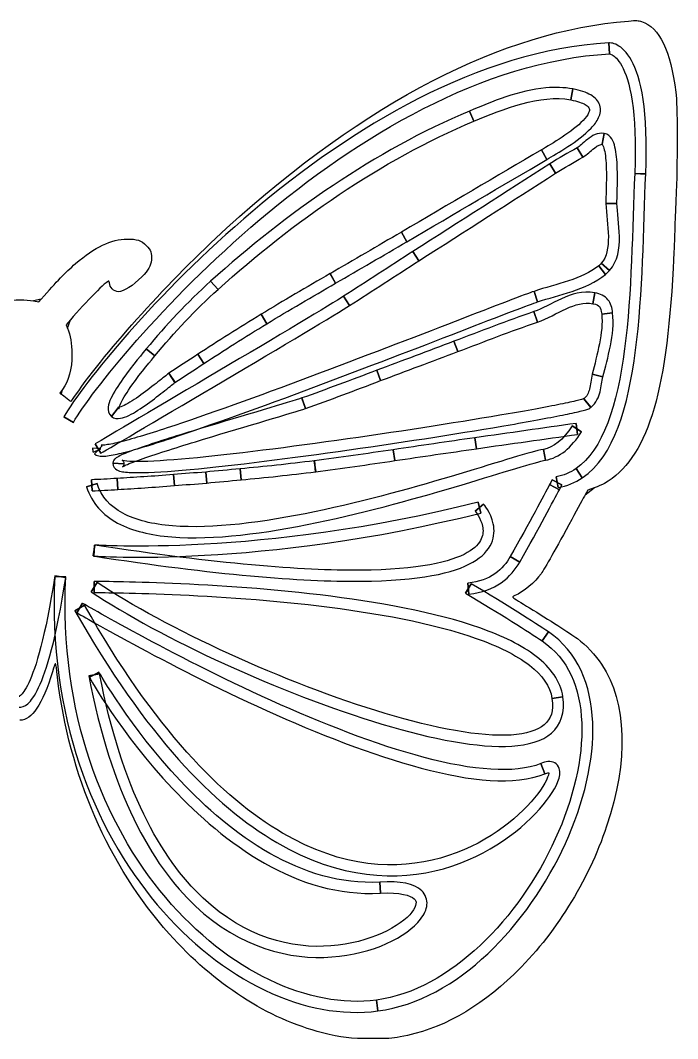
# Model space of a CAD drawing. Extents: x 51.1 to 151.1, y 144.7 to 222.1.
# Drawn here: x 101.1 to 151.1, y 144.8 to 222.1 of the extents above; entities that cross this region are included whole.
import ezdxf

# ---------------------------------------------------------------- set-up
doc = ezdxf.new("R2010")
doc.units = 0
doc.layers.add('Layer_1', color=7, linetype='CONTINUOUS')

msp = doc.modelspace()

# ---------------------------------------------------------------- linework, layer by layer
at = {"layer": 'Layer_1', "color": 5}
for points in [[(145.857846, 220.404612), (145.908677, 219.567524)], [(145.857905, 220.401519), (145.857846, 220.404612)], [(145.907218, 219.567524), (145.858066, 220.404612), (145.858066, 220.404612)], [(141.090579, 216.977506), (141.090579, 216.977506)], [(142.966333, 216.068369), (143.126872, 216.892371)], [(143.126872, 216.892371), (142.966333, 216.068369)], [(143.126914, 216.892371), (143.126872, 216.892371)], [(135.610764, 214.443263), (135.288034, 215.216437), (135.288034, 215.216437), (135.610764, 214.443263)], [(145.367934, 212.690497), (145.523557, 213.516093), (145.523557, 213.516093), (145.367934, 212.692091)], [(145.523551, 213.515661), (145.523557, 213.516093)], [(141.164299, 211.541977), (140.74, 212.264406), (140.74, 212.264406)], [(140.740043, 212.266083), (141.164341, 211.541977)], [(143.880436, 211.705871), (143.459417, 212.431654), (143.459417, 212.431654), (143.880436, 211.705871)], [(141.826118, 210.493606), (141.373973, 211.199678), (141.373973, 211.199678), (141.826118, 210.493606)], [(148.670659, 210.437745), (147.831895, 210.472134), (147.831895, 210.472134)], [(147.831954, 210.468615), (148.670718, 210.434226)], [(145.64478, 208.181971), (146.483544, 208.204606)], [(146.483558, 208.205037), (145.644794, 208.182403)], [(146.483558, 208.205385), (146.483558, 208.205037)], [(130.099816, 206.013012), (130.525757, 205.290582)], [(130.524414, 205.290416), (130.101761, 206.016113), (130.101761, 206.016113)], [(131.433308, 203.842458), (130.977883, 204.546935), (130.977883, 204.546935)], [(130.97952, 204.546935), (131.431665, 203.840863)], [(145.09599, 203.465683), (145.621852, 202.812036)], [(145.621852, 202.810442), (145.097624, 203.465683), (145.097624, 203.465683)], [(145.294215, 203.654416), (145.920008, 203.095799)], [(145.920008, 203.092181), (145.295849, 203.652477), (145.295849, 203.652477)], [(124.684192, 202.862613), (125.105216, 202.138507)], [(125.103574, 202.136831), (124.685834, 202.864205), (124.685834, 202.864205)], [(116.16519, 201.663516), (115.604919, 202.287724), (115.604919, 202.287724), (116.16519, 201.663516)], [(126.169736, 200.441604), (125.711032, 201.142726), (125.711032, 201.142726)], [(125.712666, 201.14432), (126.168091, 200.439924)], [(140.446701, 200.723109), (140.184587, 201.520943), (140.184629, 201.521177)], [(140.184629, 201.521177), (140.446743, 200.723343)], [(144.652032, 200.583942), (144.797834, 201.40962), (144.797834, 201.40962), (144.652032, 200.583942)], [(144.797834, 201.40962), (144.797834, 201.40962)], [(119.880956, 199.065192), (119.441914, 199.779482), (119.441914, 199.779482)], [(119.443559, 199.779482), (119.879322, 199.063597)], [(140.435279, 199.183288), (140.16497, 199.97785), (140.16497, 199.97785), (140.435279, 199.183288)], [(145.323698, 199.791059), (146.157546, 199.882818)], [(146.157546, 199.882818), (145.323698, 199.791059)], [(146.157546, 199.882818), (146.157546, 199.882818)], [(134.39028, 196.942195), (134.095394, 197.726942), (134.095394, 197.726942), (134.39028, 196.942195)], [(110.713221, 197.145344), (111.36032, 196.611303)], [(111.360605, 196.612477), (110.713506, 197.146518), (110.713523, 197.146854)], [(114.633764, 196.73569), (115.094103, 196.036163)], [(115.094103, 196.034484), (114.635401, 196.737285), (114.635401, 196.737285)], [(112.897229, 194.597933), (112.428695, 195.294107), (112.428728, 195.294023)], [(112.433645, 195.297294), (112.892349, 194.594493)], [(128.522199, 194.738844), (128.224046, 195.521914), (128.224046, 195.521914)], [(128.225688, 195.521914), (128.520565, 194.737167)], [(145.420357, 195.023942), (144.604523, 195.220546), (144.604523, 195.220546)], [(144.604523, 195.220464), (145.420357, 195.023857)], [(122.539455, 193.418461), (122.819592, 192.627172)], [(122.816295, 192.626752), (122.541072, 193.418044), (122.541089, 193.418461)], [(108.580538, 192.674645), (108.05631, 192.020996)], [(108.056344, 192.020914), (108.580572, 192.674563)], [(144.50294, 192.710713), (143.965603, 193.354549), (143.96562, 193.35136)], [(143.96562, 193.35136), (144.502957, 192.707527)], [(104.44736, 191.99642), (105.168167, 191.568819)], [(143.7887, 190.849745), (143.077712, 191.295298), (143.077712, 191.295298)], [(143.490544, 190.656412), (143.374223, 191.486955), (143.374223, 191.486955)], [(135.810608, 189.568617), (135.689382, 190.399163), (135.689382, 190.399163)], [(135.691016, 190.399163), (135.808966, 189.568617)], [(106.684837, 189.306673), (107.256574, 189.568787), (106.629135, 189.601496), (106.629144, 189.601496)], [(107.351556, 189.789386), (106.781456, 189.173481)], [(106.832284, 189.940609), (107.261496, 189.219776)], [(129.609977, 188.664346), (129.483835, 189.493298), (129.483835, 189.493298)], [(129.485472, 189.493298), (129.606698, 188.664346)], [(141.04469, 188.690517), (140.898888, 189.516194), (140.898888, 189.516194)], [(140.898888, 189.516194), (141.04469, 188.690517)], [(109.012728, 188.425047), (108.173963, 188.462792)], [(108.17398, 188.459521), (109.012744, 188.421776)], [(117.92953, 187.20305), (117.850937, 188.038544), (117.850895, 188.038544)], [(117.852531, 188.038544), (117.927854, 187.20305)], [(123.481428, 188.647991), (123.587908, 187.815769)], [(123.584603, 187.81409), (123.484665, 188.647991), (123.484699, 188.647991)], [(143.844487, 187.355371), (143.375961, 188.051628), (143.375961, 188.051628), (143.844487, 187.355371)], [(106.558704, 187.20473), (106.598043, 186.365965)], [(108.499983, 187.306219), (108.550812, 186.469131)], [(108.549152, 186.469131), (108.501677, 187.306219), (108.501617, 187.306219)], [(112.854393, 186.764042), (112.785615, 187.599536), (112.785548, 187.599536)], [(112.787184, 187.599536), (112.852691, 186.764042)], [(115.233029, 187.794464), (115.310028, 186.960565)], [(115.305095, 186.95897), (115.237909, 187.796058), (115.237943, 187.796058)], [(142.30293, 186.827873), (141.557544, 187.211187), (141.557544, 187.211187)], [(141.855701, 187.43237), (142.004773, 186.606689)], [(106.978086, 186.911413), (106.178635, 186.659197)], [(142.106348, 186.449421), (141.364236, 186.839362), (141.364236, 186.839362), (142.106348, 186.449421)], [(136.343023, 185.361711), (135.710679, 184.809637)], [(136.128433, 184.678539), (135.9253, 185.492727), (135.925283, 185.492727)], [(136.343023, 185.361711), (136.343023, 185.361711)], [(106.812625, 182.245786), (106.683203, 181.416919)], [(106.779862, 182.250736), (106.717626, 181.413648)], [(139.100202, 180.956521), (138.371196, 181.369362), (138.371222, 181.369362), (139.100224, 180.956521)], [(104.596215, 179.821254), (103.757451, 179.862354), (103.757451, 179.862185)], [(104.5914, 179.777219), (103.762466, 179.905046), (103.762474, 179.904964)], [(106.747098, 179.474005), (106.748792, 178.635241)], [(106.747155, 179.474005), (106.747098, 179.474005)], [(106.981357, 179.403548), (106.514468, 178.705613)], [(106.981357, 179.403548), (106.981357, 179.403548)], [(135.409336, 179.305163), (134.983403, 178.582736)], [(135.161968, 179.362533), (135.230746, 178.525363)], [(135.409336, 179.305163), (135.409336, 179.305163)], [(106.018096, 177.675191), (105.287448, 177.262351)], [(105.865744, 177.830868), (105.439803, 177.108357)], [(105.865744, 177.830868), (105.865744, 177.830868)], [(106.018062, 177.675612), (106.018096, 177.675191)], [(141.277405, 175.653603), (140.807245, 174.959023)], [(140.807245, 174.959023), (141.27905, 175.653603)], [(141.277405, 175.653603), (141.277405, 175.653603)], [(107.114058, 172.599998), (106.381776, 172.190513)], [(107.114092, 172.599998), (107.114058, 172.599998)], [(107.159939, 172.475524), (106.33592, 172.314984)], [(107.159905, 172.475524), (107.159939, 172.475524)], [(142.376556, 170.712778), (141.545987, 170.589983)], [(141.546044, 170.589983), (142.376612, 170.712778)], [(140.69408, 165.649494), (141.008616, 164.87137)], [(141.00865, 164.870953), (140.694114, 165.649073)], [(128.459972, 156.640576), (128.507445, 155.803491)], [(128.507462, 155.803491), (128.459989, 156.640576)], [(128.322431, 146.853877), (128.209401, 147.684421)], [(128.209401, 147.684421), (128.322431, 146.853877)]]:
    msp.add_lwpolyline(points, close=True, dxfattribs=at)
at = {"layer": 'Layer_1', "color": 1}
for points in [[(102.139815, 200.800477), (102.551831, 200.715368), (102.73172, 200.923315)], [(104.944172, 199.365406), (104.613464, 198.978454), (104.720088, 198.729697)], [(104.34064, 194.06744), (104.139726, 193.787763), (104.271129, 193.702069)], [(144.759942, 186.593225), (144.260437, 186.415563), (144.063728, 186.063505)]]:
    msp.add_lwpolyline(points, close=True, dxfattribs=at)
for points in [[(116.815483, 206.311002), (127.383379, 215.932917), (137.799185, 221.303293), (147.354581, 222.056916)], [(147.354581, 222.056916), (147.977022, 222.106006), (148.108396, 222.101346), (148.349583, 222.021616)], [(148.349583, 222.021616), (149.712406, 221.571138), (150.572507, 219.7976), (150.959462, 216.640135)], [(150.959462, 216.640135), (151.082172, 215.638988), (151.096876, 211.891983), (150.98918, 209.066893)], [(150.98918, 209.066893), (150.836046, 205.050115), (150.807626, 204.356164), (150.752508, 203.290219)], [(105.343291, 193.644013), (107.738201, 197.120091), (112.520654, 202.400607), (116.815483, 206.311002)], [(105.332821, 203.625124), (106.821853, 204.907841), (108.019802, 205.475641), (109.26872, 205.490655)], [(109.26872, 205.490655), (110.006562, 205.499517), (110.324908, 205.392154), (110.713782, 205.003286)], [(110.713782, 205.003286), (111.04926, 204.667819), (111.147558, 204.393432), (111.104406, 203.912909)], [(102.73172, 200.923315), (103.932236, 202.311066), (104.538986, 202.941302), (105.332821, 203.625124)], [(111.104406, 203.912909), (111.063145, 203.45366), (110.879362, 203.12764), (110.37664, 202.621906)], [(150.752508, 203.290219), (150.247641, 193.527707), (148.732446, 188.777424), (145.533852, 186.929419)], [(107.867854, 202.289806), (107.746583, 202.364748), (106.099901, 200.717673), (104.944172, 199.365406)], [(107.914392, 202.155618), (107.914392, 202.213598), (107.893508, 202.273982), (107.867854, 202.289806)], [(108.596043, 201.494868), (108.256332, 201.492328), (107.914392, 201.823985), (107.914392, 202.155618)], [(110.37664, 202.621906), (109.721658, 201.963024), (108.9863, 201.497572), (108.596043, 201.494868)], [(100.094014, 200.801889), (100.598599, 200.908772), (101.61855, 200.90799), (102.139815, 200.800477)], [(104.720088, 198.729697), (104.958707, 198.173005), (105.059714, 197.581214), (105.059714, 196.739647)], [(105.059714, 196.739647), (105.059714, 195.585793), (104.837069, 194.758433), (104.34064, 194.06744)], [(104.271129, 193.702069), (104.343406, 193.654938), (104.535628, 193.508634), (104.6983, 193.376952)], [(105.006798, 193.155834), (105.013853, 193.165881), (105.165237, 193.385582), (105.343291, 193.644013)], [(104.6983, 193.376952), (104.860945, 193.24527), (104.999798, 193.14577), (105.006798, 193.155834)], [(145.533852, 186.929419), (145.382948, 186.842224), (145.034686, 186.690941), (144.759942, 186.593225)], [(144.063728, 186.063505), (143.955553, 185.869878), (143.497619, 185.027371), (143.046092, 184.191274)], [(143.046092, 184.191274), (141.869338, 182.012227), (140.990216, 180.455602), (140.720185, 180.072977)], [(140.720185, 180.072977), (140.275064, 179.442224), (139.346779, 178.667694), (138.724056, 178.407507)], [(138.724056, 178.407507), (138.556529, 178.33751), (138.536096, 178.312063), (138.600301, 178.253484)], [(138.600301, 178.253484), (138.642606, 178.214891), (139.199628, 177.863707), (139.8381, 177.473075)], [(139.8381, 177.473075), (141.279126, 176.591416), (142.906476, 175.546499), (143.473602, 175.138716)], [(143.473602, 175.138716), (144.080549, 174.702302), (144.879661, 173.856832), (145.319053, 173.18623)], [(103.964128, 172.223338), (103.812659, 173.520996), (103.84486, 173.48873), (103.577822, 172.61029)], [(103.577822, 172.61029), (102.826462, 170.138687), (102.017274, 168.93283), (101.111425, 168.934744)], [(145.319053, 173.18623), (147.241918, 170.251488), (147.377469, 165.888341), (145.701012, 160.891111)], [(112.452384, 152.709797), (107.850074, 157.861715), (104.830239, 164.803925), (103.964128, 172.223338)], [(145.701012, 160.891111), (144.2842, 156.66778), (141.759666, 152.632067), (138.657197, 149.630879)], [(124.09628, 145.199985), (119.978207, 146.231896), (115.875345, 148.878063), (112.452384, 152.709797)], [(138.657197, 149.630879), (135.97682, 147.037991), (133.037052, 145.425054), (129.998394, 144.880137)], [(127.814869, 144.752979), (126.180802, 144.754672), (125.58822, 144.826133), (124.09628, 145.199985)], [(129.998394, 144.880137), (129.362265, 144.766062), (129.111595, 144.75146), (127.814869, 144.752979)]]:
    msp.add_open_spline(points, degree=3, dxfattribs=at)
at = {"layer": 'Layer_1', "color": 5}
for points in [[(145.858066, 220.404612), (135.896449, 219.819659), (126.298192, 213.939333), (118.809561, 207.615134)], [(146.080706, 220.383062), (145.967097, 220.404878), (145.857905, 220.401519), (145.857905, 220.401519)], [(146.508275, 220.22747), (146.342334, 220.316212), (146.194309, 220.361421), (146.080706, 220.383062)], [(147.587857, 219.056138), (147.234696, 219.698966), (146.840157, 220.049989), (146.508275, 220.22747)], [(119.350169, 206.972977), (126.764042, 213.234017), (136.243941, 219.000018), (145.907218, 219.567524)], [(145.908677, 219.567524), (145.908677, 219.567524), (145.886861, 219.567524), (145.923437, 219.559142)], [(145.923437, 219.559142), (145.960008, 219.55076), (146.025568, 219.533968), (146.113469, 219.487009)], [(146.113469, 219.487009), (146.289274, 219.392984), (146.562501, 219.178932), (146.852304, 218.651516)], [(148.670718, 210.434226), (148.876075, 215.324054), (148.294189, 217.770562), (147.587857, 219.056138)], [(146.852304, 218.651516), (147.431898, 217.596603), (148.033971, 215.278844), (147.831954, 210.468615)], [(141.090579, 216.977506), (139.033225, 216.796836), (136.95803, 215.913029), (135.288034, 215.216437)], [(143.126872, 216.892371), (142.460845, 217.021372), (141.776363, 217.037811), (141.090579, 216.977506)], [(144.486636, 216.440192), (144.145167, 216.635374), (143.704118, 216.780478), (143.126914, 216.892371)], [(135.610764, 214.443263), (137.836092, 215.371439), (140.678738, 216.511571), (142.966333, 216.068369)], [(142.966333, 216.068369), (143.486251, 215.967548), (143.849553, 215.837458), (144.070482, 215.711223)], [(145.182878, 215.6588), (145.079884, 215.980886), (144.828096, 216.245012), (144.486636, 216.440192)], [(135.288034, 215.216437), (128.073277, 212.207118), (121.375845, 207.470783), (115.604919, 202.287724)], [(144.331001, 215.069066), (144.256771, 214.908693), (144.110685, 214.706382), (143.909985, 214.495686)], [(144.070482, 215.711223), (144.291414, 215.584906), (144.360276, 215.480647), (144.385019, 215.403228)], [(144.385019, 215.403228), (144.40977, 215.326063), (144.405226, 215.229354), (144.331001, 215.069066)], [(145.092767, 214.716785), (145.225412, 215.003305), (145.285861, 215.336629), (145.182878, 215.6588)], [(116.16519, 201.663516), (121.884999, 206.800779), (128.51461, 211.483432), (135.610764, 214.443263)], [(143.909985, 214.495686), (143.107179, 213.652813), (141.502271, 212.712555), (140.740043, 212.266083)], [(144.517762, 213.915765), (144.758469, 214.168399), (144.960134, 214.430346), (145.092767, 214.716785)], [(141.164341, 211.541977), (141.918063, 211.983502), (143.554902, 212.904884), (144.517762, 213.915765)], [(145.523557, 213.516093), (145.000983, 213.614899), (144.584183, 213.32712), (144.250675, 213.067269)], [(146.09038, 213.099553), (145.972996, 213.285672), (145.782352, 213.466594), (145.523551, 213.515661)], [(144.250675, 213.067269), (143.917156, 212.807422), (143.615227, 212.521906), (143.459417, 212.431654)], [(146.334469, 212.477021), (146.278188, 212.706423), (146.207757, 212.91343), (146.09038, 213.099553)], [(140.74, 212.264406), (137.344407, 210.269403), (133.721472, 208.141041), (130.099816, 206.013012)], [(143.459417, 212.431654), (142.777419, 212.036094), (142.069058, 211.644559), (141.373973, 211.199678)], [(143.880436, 211.705871), (144.21439, 211.899459), (144.489638, 212.189586), (144.766707, 212.405402)], [(144.766707, 212.405402), (145.043776, 212.621299), (145.27077, 212.708867), (145.367934, 212.690497)], [(145.367934, 212.692091), (145.339249, 212.700473), (145.339824, 212.718084), (145.381029, 212.652668)], [(145.381029, 212.652668), (145.422295, 212.587246), (145.477052, 212.453797), (145.52028, 212.27749)], [(145.52028, 212.27749), (145.606742, 211.92504), (145.65466, 211.410041), (145.672635, 210.871973)], [(146.511399, 210.899472), (146.492434, 211.466561), (146.446982, 212.0183), (146.334469, 212.477021)], [(130.525757, 205.290582), (134.147413, 207.418611), (137.768736, 209.546976), (141.164299, 211.541977)], [(141.373973, 211.199678), (138.057156, 209.076596), (134.517604, 206.811348), (130.97952, 204.546935)], [(141.826118, 210.493606), (142.490771, 210.919027), (143.188103, 211.304439), (143.880436, 211.705871)], [(131.431665, 203.840863), (134.969764, 206.105276), (138.509282, 208.370527), (141.826118, 210.493606)], [(145.672635, 210.871973), (145.708618, 209.795755), (145.632373, 208.658978), (145.64478, 208.181971)], [(146.483544, 208.204606), (146.474908, 208.534157), (146.549302, 209.765128), (146.511399, 210.899472)], [(147.831895, 210.472134), (147.65688, 206.304313), (147.617609, 201.382025), (147.066849, 197.15021)], [(147.899064, 197.04209), (148.459845, 201.350907), (148.49659, 206.292488), (148.670659, 210.437745)], [(145.644794, 208.182403), (145.66517, 207.405623), (145.816724, 206.507725), (145.829909, 205.677599)], [(146.668673, 205.690686), (146.654083, 206.608546), (146.501347, 207.526657), (146.483558, 208.205385)], [(118.809561, 207.615134), (111.320924, 201.290935), (105.963491, 194.549789), (104.44736, 191.99642)], [(105.168167, 191.568819), (106.568511, 193.927257), (111.93629, 200.711854), (119.350169, 206.972977)], [(130.101761, 206.016113), (128.286264, 204.959691), (126.471683, 203.902596), (124.684192, 202.862613)], [(125.105216, 202.138507), (126.892708, 203.17849), (128.708901, 204.233993), (130.524414, 205.290416)], [(145.829909, 205.677599), (145.843089, 204.847476), (145.716642, 204.127062), (145.294215, 203.654416)], [(145.920008, 203.095799), (146.561, 203.812943), (146.683242, 204.772826), (146.668673, 205.690686)], [(130.977883, 204.546935), (129.213325, 203.406969), (127.449538, 202.266755), (125.712666, 201.14432)], [(126.168091, 200.439924), (127.904886, 201.562277), (129.668733, 202.702492), (131.433308, 203.842458)], [(145.097624, 203.465683), (143.804736, 202.428888), (141.905742, 202.085413), (140.184629, 201.521177)], [(145.295849, 203.652477), (145.236382, 203.586214), (145.169859, 203.525237), (145.09599, 203.465683)], [(124.685834, 202.864205), (122.890796, 201.832779), (121.130523, 200.803949), (119.443559, 199.779482)], [(140.446743, 200.723343), (142.080389, 201.258894), (144.0965, 201.587271), (145.621852, 202.810442)], [(145.621852, 202.812036), (145.730406, 202.899519), (145.830552, 202.992452), (145.920008, 203.092181)], [(115.604919, 202.287724), (113.840554, 200.703046), (112.217714, 198.9689), (110.713221, 197.145344)], [(119.879322, 199.063597), (121.557974, 200.083032), (123.312055, 201.107414), (125.103574, 202.136831)], [(111.36032, 196.611303), (112.8425, 198.407851), (114.43694, 200.111381), (116.16519, 201.663516)], [(125.711032, 201.142726), (124.895458, 200.609523), (120.505426, 198.003063), (116.183198, 195.451542)], [(140.184629, 201.521177), (139.572492, 201.320461), (137.328907, 200.447559), (134.198606, 199.239151)], [(144.797834, 201.40962), (143.873339, 201.573097), (143.028041, 201.300917), (142.26844, 200.957444)], [(145.802062, 200.887072), (145.571501, 201.171078), (145.219002, 201.33497), (144.797834, 201.40962)], [(116.610765, 194.729115), (120.934051, 197.281223), (125.254266, 199.843061), (126.169736, 200.441604)], [(134.499996, 198.455846), (137.630829, 199.66442), (139.95288, 200.561145), (140.446701, 200.723109)], [(142.26844, 200.957444), (141.50883, 200.614053), (140.810039, 200.197941), (140.16497, 199.97785)], [(142.614102, 200.194083), (143.311829, 200.509543), (143.971526, 200.704305), (144.652032, 200.583942)], [(144.652032, 200.583942), (144.956217, 200.530261), (145.072873, 200.453011), (145.150047, 200.357894)], [(145.150047, 200.357894), (145.227215, 200.262779), (145.290263, 200.093265), (145.323698, 199.791059)], [(146.157546, 199.882818), (146.116195, 200.256488), (146.032612, 200.602981), (145.802062, 200.887072)], [(119.441914, 199.779482), (117.762858, 198.746628), (116.147046, 197.732982), (114.633764, 196.73569)], [(140.16497, 199.97785), (138.117286, 199.278992), (136.104099, 198.481328), (134.095394, 197.726942)], [(140.435279, 199.183288), (141.204208, 199.445656), (141.916367, 199.878624), (142.614102, 200.194083)], [(145.323698, 199.791059), (145.475238, 198.415736), (144.959807, 196.702224), (144.604523, 195.220464)], [(145.420357, 195.023857), (145.765088, 196.461666), (146.338586, 198.239762), (146.157546, 199.882818)], [(115.094103, 196.036163), (116.59618, 197.026071), (118.205795, 198.03477), (119.880956, 199.065192)], [(134.198606, 199.239151), (131.068304, 198.030743), (127.090404, 196.499326), (123.147232, 195.024024)], [(134.39028, 196.942195), (136.408177, 197.700103), (138.413041, 198.493153), (140.435279, 199.183288)], [(123.442064, 194.237448), (127.390313, 195.714681), (131.369158, 197.247187), (134.499996, 198.455846)], [(134.095394, 197.726942), (132.129104, 196.988493), (130.161498, 196.249125), (128.225688, 195.521914)], [(110.713523, 197.146854), (110.525842, 196.919214), (109.664421, 195.90305), (108.936065, 194.876317)], [(109.620823, 194.391092), (110.319656, 195.376223), (111.152559, 196.360092), (111.360605, 196.612477)], [(114.635401, 196.737285), (113.879749, 196.243336), (113.144246, 195.76197), (112.433645, 195.297294)], [(128.520565, 194.737167), (130.456325, 195.464375), (132.423989, 196.203746), (134.39028, 196.942195)], [(147.066849, 197.15021), (146.516093, 192.918392), (145.414249, 189.426532), (143.375961, 188.051628)], [(143.844487, 187.355371), (146.292629, 189.00673), (147.338282, 192.733277), (147.899064, 197.04209)], [(112.892349, 194.594493), (113.603117, 195.059253), (114.338636, 195.54062), (115.094103, 196.034484)], [(116.183198, 195.451542), (111.860962, 192.900107), (107.577517, 190.384567), (106.832284, 189.940609)], [(112.428728, 195.294023), (112.248044, 195.172402), (111.976577, 194.945935), (111.599797, 194.645324)], [(123.147232, 195.024024), (119.204057, 193.548639), (115.294771, 192.129197), (112.307184, 191.148012)], [(128.224046, 195.521914), (126.293855, 194.78506), (124.390867, 194.074628), (122.539455, 193.418461)], [(144.604523, 195.220546), (144.50441, 194.803346), (144.471537, 194.414409), (144.391561, 194.098366)], [(145.204115, 193.891946), (145.3072, 194.299333), (145.339827, 194.688351), (145.420357, 195.023942)], [(107.261496, 189.219776), (107.989469, 189.653501), (112.287482, 192.177008), (116.610765, 194.729115)], [(108.936065, 194.876317), (108.571882, 194.36291), (108.238448, 193.848833), (108.025218, 193.392124)], [(108.78533, 193.036236), (108.957161, 193.40437), (109.271401, 193.898487), (109.620823, 194.391092)], [(111.599797, 194.645324), (111.223021, 194.344709), (110.764201, 193.983874), (110.305607, 193.654238)], [(112.12399, 193.99008), (112.504454, 194.29363), (112.820374, 194.546182), (112.897229, 194.597933)], [(112.569255, 190.35162), (115.578489, 191.339852), (119.493826, 192.760133), (123.442064, 194.237448)], [(122.819592, 192.627172), (124.680049, 193.286607), (126.58821, 194.000564), (128.522199, 194.738844)], [(108.025218, 193.392124), (107.918603, 193.16373), (107.838517, 192.951688), (107.81061, 192.728578)], [(110.305607, 193.654238), (109.847022, 193.324521), (109.385944, 193.02567), (109.029444, 192.854728)], [(110.795404, 192.974421), (111.274011, 193.318566), (111.743535, 193.68653), (112.12399, 193.99008)], [(122.541089, 193.418461), (121.664933, 193.11374), (118.117002, 192.089776), (114.826756, 191.090557)], [(143.96562, 193.35136), (144.050529, 193.421817), (143.997158, 193.373176), (143.92301, 193.35136)], [(144.391561, 194.098366), (144.311542, 193.782319), (144.205624, 193.55149), (143.96562, 193.35136)], [(144.502957, 192.707527), (144.907996, 193.045296), (145.101022, 193.484558), (145.204115, 193.891946)], [(107.81061, 192.728578), (107.78267, 192.505467), (107.825794, 192.205442), (108.056344, 192.020914)], [(108.610061, 192.704002), (108.521765, 192.689749), (108.534237, 192.712384), (108.580538, 192.674645)], [(108.580572, 192.674563), (108.643897, 192.623396), (108.633664, 192.550258), (108.642808, 192.623396)], [(109.029444, 192.854728), (108.851189, 192.76926), (108.698349, 192.718765), (108.610061, 192.704002)], [(108.642808, 192.623396), (108.652036, 192.697209), (108.699424, 192.852213), (108.78533, 193.036236)], [(109.391456, 192.097994), (109.832394, 192.309365), (110.316789, 192.630359), (110.795404, 192.974421)], [(115.069194, 190.287355), (118.351142, 191.28406), (121.833332, 192.284873), (122.816295, 192.626752)], [(142.373268, 192.98113), (141.347266, 192.769847), (139.918908, 192.506138), (138.228589, 192.214417)], [(143.588813, 193.254651), (143.299338, 193.18), (142.886263, 193.086732), (142.373268, 192.98113)], [(143.92301, 193.35136), (143.848864, 193.326186), (143.733551, 193.291808), (143.588813, 193.254651)], [(144.191677, 192.556716), (144.298845, 192.592784), (144.365449, 192.596136), (144.50294, 192.710713)], [(108.05631, 192.020996), (108.271646, 191.848716), (108.532097, 191.840997), (108.747636, 191.876814)], [(108.747636, 191.876814), (108.963172, 191.912879), (109.170986, 191.992311), (109.391456, 192.097994)], [(138.228589, 192.214417), (134.847951, 191.63097), (130.416709, 190.935386), (126.014085, 190.309163)], [(138.371112, 191.388651), (140.066827, 191.681296), (141.500442, 191.945843), (142.542003, 192.160233)], [(142.542003, 192.160233), (143.062774, 192.267511), (143.48484, 192.360949), (143.798504, 192.442057)], [(143.798504, 192.442057), (143.955347, 192.482316), (144.084514, 192.520061), (144.191677, 192.556716)], [(112.307184, 191.148012), (110.813396, 190.657419), (109.549192, 190.275781), (108.637589, 190.053675)], [(114.826756, 191.090557), (113.18163, 190.590905), (111.593153, 190.095698), (110.406863, 189.688226)], [(126.132031, 189.478535), (130.542843, 190.105932), (134.979695, 190.803362), (138.371112, 191.388651)], [(143.374223, 191.486955), (140.854701, 191.130229), (138.272449, 190.764779), (135.691016, 190.399163)], [(143.077712, 191.295298), (142.403429, 190.219247), (141.663733, 189.65132), (140.898888, 189.516194)], [(108.835774, 189.239253), (109.788006, 189.471253), (111.064638, 189.857421), (112.569255, 190.35162)], [(126.014085, 190.309163), (121.611461, 189.682943), (117.236099, 189.12642), (113.976508, 188.82497)], [(135.689382, 190.399163), (133.610782, 190.095865), (131.531769, 189.792315), (129.485472, 189.493298)], [(135.808966, 189.568617), (138.39043, 189.934236), (140.971072, 190.299686), (143.490544, 190.656412)], [(141.04469, 188.690517), (142.11368, 188.879405), (143.03736, 189.650733), (143.7887, 190.849745)], [(106.629144, 189.601496), (106.62412, 189.498496), (106.643565, 189.396504), (106.684837, 189.306673)], [(107.297539, 189.837197), (107.251238, 189.845579), (107.268854, 189.865713), (107.351556, 189.789386)], [(107.562924, 189.845579), (107.438427, 189.832992), (107.343837, 189.832992), (107.297539, 189.837197)], [(108.637589, 190.053675), (108.181789, 189.942624), (107.81192, 189.871495), (107.562924, 189.845579)], [(110.406863, 189.688226), (109.813714, 189.48449), (109.321594, 189.304155), (108.963593, 189.150914)], [(110.67879, 188.894922), (111.845276, 189.295601), (113.428218, 189.789044), (115.069194, 190.287355)], [(129.606698, 188.664346), (131.652879, 188.963366), (133.732008, 189.265321), (135.810608, 189.568617)], [(106.781456, 189.173481), (106.936385, 189.030555), (107.082579, 189.014115), (107.217218, 189.001452)], [(107.217218, 189.001452), (107.351864, 188.988865), (107.491378, 188.99307), (107.64971, 189.011527)], [(107.64971, 189.011527), (107.966377, 189.04424), (108.359657, 189.123251), (108.835774, 189.239253)], [(108.345994, 188.806851), (108.286273, 188.751494), (108.18335, 188.672818), (108.17398, 188.459521)], [(108.519643, 188.933002), (108.459253, 188.896937), (108.40573, 188.862545), (108.345994, 188.806851)], [(108.963593, 189.150914), (108.784593, 189.074584), (108.640476, 189.005135), (108.519643, 188.933002)], [(109.294501, 188.37883), (109.615613, 188.516388), (110.095538, 188.694541), (110.67879, 188.894922)], [(113.976508, 188.82497), (112.346706, 188.674244), (110.994283, 188.587263), (110.071013, 188.585753)], [(114.053499, 187.989392), (117.338644, 188.293193), (121.721231, 188.851138), (126.132031, 189.478535)], [(129.483835, 189.493298), (127.441065, 189.184129), (125.429812, 188.895342), (123.481428, 188.647991)], [(140.898888, 189.516194), (139.954993, 189.3497), (137.632144, 188.580554), (134.478742, 187.637196)], [(108.173963, 188.462792), (108.163323, 188.219968), (108.350465, 188.025878), (108.48522, 187.951732)], [(109.047125, 188.644466), (108.945525, 188.662924), (108.883106, 188.688922), (108.889856, 188.685566)], [(108.889856, 188.685566), (108.896573, 188.685566), (109.019111, 188.570908), (109.012728, 188.425047)], [(108.916086, 188.192456), (108.904007, 188.181563), (108.919445, 188.192456), (108.950475, 188.213426)], [(109.012744, 188.421776), (109.005209, 188.241944), (108.928154, 188.203613), (108.916086, 188.192456)], [(108.950475, 188.213426), (109.011872, 188.250332), (109.133945, 188.310135), (109.294501, 188.37883)], [(110.071013, 188.585753), (109.609374, 188.584906), (109.250333, 188.608387), (109.047125, 188.644466)], [(110.071013, 187.746907), (111.044792, 187.746907), (112.410931, 187.837491), (114.053499, 187.989392)], [(117.850895, 188.038544), (116.952217, 187.954667), (116.078897, 187.873308), (115.233029, 187.794464)], [(123.484699, 188.647991), (121.532568, 188.411709), (119.644561, 188.198747), (117.852531, 188.038544)], [(123.587908, 187.815769), (125.545819, 188.064378), (127.563265, 188.35459), (129.609977, 188.664346)], [(134.717917, 186.83282), (137.881292, 187.779114), (140.330775, 188.564617), (141.04469, 188.690517)], [(143.375961, 188.051628), (142.920872, 187.744892), (142.421523, 187.534532), (141.855701, 187.43237)], [(108.501617, 187.306219), (107.802423, 187.265958), (107.154579, 187.233245), (106.558704, 187.20473)], [(108.48522, 187.951732), (108.619984, 187.87792), (108.749448, 187.846048), (108.899686, 187.81904)], [(112.785548, 187.599536), (111.219048, 187.473552), (109.779627, 187.385146), (108.499983, 187.306219)], [(108.899686, 187.81904), (109.200174, 187.765358), (109.58412, 187.746068), (110.071013, 187.746907)], [(115.237943, 187.796058), (114.391003, 187.728957), (113.572922, 187.662443), (112.787184, 187.599536)], [(115.310028, 186.960565), (116.155786, 187.039409), (117.030895, 187.11951), (117.92953, 187.20305)], [(117.927854, 187.20305), (119.733291, 187.364431), (121.627925, 187.577308), (123.584603, 187.81409)], [(134.478742, 187.637196), (131.325332, 186.693837), (127.404362, 185.584404), (123.509275, 184.775248)], [(141.557544, 187.211187), (141.557544, 187.211187), (141.489103, 187.077823), (141.364236, 186.839362)], [(142.004773, 186.606689), (142.685725, 186.729654), (143.299936, 186.988327), (143.844487, 187.355371)], [(106.178635, 186.659197), (106.566883, 185.432253), (107.411385, 184.522444), (108.536023, 183.918449)], [(106.598043, 186.365965), (107.197071, 186.394484), (107.84761, 186.428872), (108.549152, 186.469131)], [(108.932466, 184.657234), (107.956892, 185.18121), (107.298679, 185.898354), (106.978086, 186.911413)], [(108.550812, 186.469131), (109.830068, 186.547976), (111.278038, 186.637305), (112.854393, 186.764042)], [(112.852691, 186.764042), (113.638463, 186.82695), (114.458414, 186.891533), (115.305095, 186.95897)], [(123.68129, 183.954517), (127.61595, 184.771892), (131.554542, 185.886526), (134.717917, 186.83282)], [(141.364236, 186.839362), (140.94226, 186.03482), (139.852095, 183.979009), (138.371222, 181.369362)], [(139.100224, 180.956521), (140.587188, 183.576904), (141.681304, 185.63909), (142.106348, 186.449421)], [(142.106348, 186.449421), (142.232315, 186.690063), (142.30293, 186.827873), (142.30293, 186.827873)], [(135.925283, 185.492727), (119.282995, 181.319456), (106.779862, 182.250736), (106.779862, 182.250736)], [(137.085135, 183.854537), (136.901405, 184.738593), (136.343023, 185.361711), (136.343023, 185.361711)], [(106.717626, 181.413648), (106.717626, 181.413648), (119.361266, 180.473981), (136.128433, 184.678539)], [(112.715099, 183.703811), (111.202907, 183.825011), (109.908049, 184.133342), (108.932466, 184.657234)], [(123.509275, 184.775248), (119.614188, 183.966009), (115.739491, 183.461407), (112.715099, 183.703811)], [(135.710679, 184.809637), (135.710679, 184.809637), (136.13485, 184.30747), (136.264388, 183.684182)], [(108.536023, 183.918449), (109.660665, 183.314457), (111.061771, 182.993796), (112.647933, 182.866723)], [(112.647933, 182.866723), (115.820255, 182.61241), (119.746629, 183.137058), (123.68129, 183.954517)], [(136.264388, 183.684182), (136.329141, 183.372499), (136.323186, 183.04798), (136.172654, 182.71432)], [(136.937699, 182.370342), (137.17169, 182.889035), (137.176998, 183.412507), (137.085135, 183.854537)], [(136.172654, 182.71432), (136.022145, 182.380745), (135.717884, 182.019068), (135.106173, 181.669135)], [(126.987204, 180.337346), (122.536729, 180.30128), (116.083275, 180.812506), (106.812625, 182.245786)], [(135.522284, 180.941843), (136.24919, 181.357534), (136.7037, 181.851651), (136.937699, 182.370342)], [(106.683203, 181.416919), (115.982129, 179.979194), (122.472712, 179.462347), (126.993754, 179.498581)], [(135.106173, 181.669135), (133.882759, 180.969439), (131.437668, 180.372908), (126.987204, 180.337346)], [(138.371222, 181.369362), (137.84895, 180.44781), (136.875664, 179.502775), (135.161968, 179.362533)], [(126.993754, 179.498581), (131.514794, 179.534649), (134.06847, 180.110292), (135.522284, 180.941843)], [(135.230746, 178.525363), (137.231148, 178.689092), (138.472805, 179.849522), (139.100202, 180.956521)], [(103.762474, 179.904964), (103.048099, 175.270621), (102.315882, 172.921243), (101.773688, 171.776163)], [(102.532174, 171.417424), (103.13782, 172.696622), (103.870489, 175.100605), (104.5914, 179.777219)], [(103.757451, 179.862185), (103.23401, 169.330577), (106.647807, 160.722424), (111.548791, 154.925306)], [(112.189331, 155.467565), (107.428578, 161.098861), (104.082867, 169.492711), (104.596215, 179.821254)], [(123.931993, 178.458262), (115.253039, 179.499925), (106.747155, 179.474005), (106.747155, 179.474005)], [(106.514468, 178.705613), (111.796889, 175.179365), (120.922827, 170.951825), (128.625411, 168.645393)], [(128.866228, 169.448089), (121.259783, 171.725752), (112.149278, 175.953712), (106.981357, 179.403548)], [(141.27905, 175.653603), (140.259565, 176.345247), (138.031028, 177.757476), (135.409336, 179.305163)], [(106.748792, 178.635241), (106.748792, 178.635241), (115.219212, 178.659568), (123.832061, 177.62604)], [(136.067862, 175.946919), (132.654847, 177.152056), (128.271465, 177.937475), (123.931993, 178.458262)], [(134.983403, 178.582736), (137.591775, 177.042932), (139.81892, 175.629529), (140.807245, 174.959023)], [(105.287448, 177.262351), (110.623079, 167.825416), (115.84859, 162.436018), (120.642403, 159.643438)], [(120.19681, 170.445798), (112.498138, 173.920129), (105.865735, 177.830868), (105.865744, 177.830868)], [(121.063396, 160.367962), (116.446585, 163.057376), (111.305498, 168.323894), (106.018062, 177.675612)], [(123.832061, 177.62604), (128.138487, 177.109195), (132.48014, 176.325201), (135.787725, 175.157306)], [(105.439803, 177.108357), (105.439803, 177.108357), (112.10209, 173.179499), (119.851147, 169.682356)], [(140.343591, 173.786093), (139.24028, 174.639369), (137.774372, 175.344349), (136.067862, 175.946919)], [(144.643938, 168.768187), (144.531853, 171.628707), (143.49962, 174.14668), (141.277405, 175.653603)], [(135.787725, 175.157306), (137.441525, 174.573357), (138.836205, 173.89178), (139.830835, 173.122631)], [(140.807245, 174.959023), (142.772127, 173.626646), (143.700085, 171.417424), (143.805173, 168.735475)], [(142.376612, 170.712778), (142.199154, 171.911121), (141.44691, 172.932904), (140.343591, 173.786093)], [(113.309809, 164.333641), (109.452641, 168.422448), (107.114092, 172.599998), (107.114092, 172.599998)], [(139.830835, 173.122631), (140.825468, 172.3534), (141.408593, 171.517991), (141.546044, 170.589983)], [(101.773688, 171.776163), (101.502591, 171.203539), (101.279204, 170.936811), (101.156081, 170.829282)], [(106.33592, 172.314984), (108.048106, 163.456878), (111.055, 158.000885), (114.456535, 154.810729)], [(106.381776, 172.190513), (106.381776, 172.190513), (108.763573, 167.930177), (112.700356, 163.75699)], [(115.02988, 155.423363), (111.796728, 158.455663), (108.849538, 163.734091), (107.159905, 172.475524)], [(101.708148, 170.197022), (101.957756, 170.415016), (102.229347, 170.777867), (102.532174, 171.417424)], [(101.156081, 170.829282), (101.032959, 170.721668), (101.030905, 170.763857), (101.098711, 170.760504)], [(101.057778, 169.923416), (101.21092, 169.915034), (101.458547, 169.978774), (101.708148, 170.197022)], [(131.828114, 166.109471), (128.161539, 167.081684), (124.046152, 168.708633), (120.19681, 170.445798)], [(141.545987, 170.589983), (141.68897, 169.624396), (141.468483, 169.037094), (140.96442, 168.601188)], [(141.513224, 167.967167), (142.232005, 168.588776), (142.548469, 169.552012), (142.376556, 170.712778)], [(119.851147, 169.682356), (123.725678, 167.933868), (127.873424, 166.29031), (131.613506, 165.298553)], [(138.433384, 167.81317), (136.108931, 167.663787), (132.669452, 168.3093), (128.866228, 169.448089)], [(128.625411, 168.645393), (132.476697, 167.492173), (135.960327, 166.813697), (138.487441, 166.976082)], [(143.805173, 168.735475), (143.910262, 166.053441), (143.167814, 162.928792), (141.799999, 159.925177)], [(142.563407, 159.577847), (143.974352, 162.676243), (144.756022, 165.907665), (144.643938, 168.768187)], [(140.96442, 168.601188), (140.460366, 168.165282), (139.595609, 167.887821), (138.433384, 167.81317)], [(138.487441, 166.976082), (139.750998, 167.057444), (140.794438, 167.345559), (141.513224, 167.967167)], [(140.694114, 165.649073), (138.713472, 164.850991), (135.494689, 165.137176), (131.828114, 166.109471)], [(141.750728, 165.701496), (141.418982, 165.879062), (141.074216, 165.802317), (140.69408, 165.649494)], [(142.098028, 165.282114), (142.043675, 165.447352), (141.916602, 165.612754), (141.750728, 165.701496)], [(131.613506, 165.298553), (135.353592, 164.306799), (138.685942, 163.934974), (141.00865, 164.870953)], [(141.30022, 164.907438), (141.258869, 164.60322), (140.897068, 163.854453), (140.227188, 163.041523)], [(140.874321, 162.50698), (141.598771, 163.386173), (142.042786, 164.146344), (142.130822, 164.793954)], [(141.008616, 164.87137), (141.23957, 164.964391), (141.295289, 164.940989), (141.30022, 164.948538)], [(141.30022, 164.948538), (141.30022, 164.930928), (141.303578, 164.935105), (141.30022, 164.907438)], [(142.130822, 164.793954), (142.152807, 164.955837), (142.152384, 165.116963), (142.098028, 165.282114)], [(128.459989, 156.640576), (122.508823, 156.30029), (117.166969, 160.244749), (113.309809, 164.333641)], [(112.700356, 163.75699), (116.637136, 159.583717), (122.162254, 155.440641), (128.507462, 155.803491)], [(140.227188, 163.041523), (138.88744, 161.415579), (136.372656, 159.396087), (133.071481, 158.469252)], [(133.297586, 157.661185), (136.795561, 158.643296), (139.425406, 160.748595), (140.874321, 162.50698)], [(133.071481, 158.469252), (129.770307, 157.542418), (125.680199, 157.678466), (121.063396, 160.367962)], [(120.642403, 159.643438), (125.436218, 156.850855), (129.799613, 156.679077), (133.297586, 157.661185)], [(141.799999, 159.925177), (139.064368, 153.917781), (133.831259, 148.443754), (128.209401, 147.684421)], [(128.322431, 146.853877), (134.397962, 147.674523), (139.741512, 153.381057), (142.563407, 159.577847)], [(131.651203, 155.977114), (131.069108, 156.537661), (130.048423, 156.731331), (128.459972, 156.640576)], [(128.507445, 155.803491), (129.993099, 155.888375), (130.812103, 155.618963), (131.067968, 155.372617)], [(132.044372, 154.918846), (132.081194, 155.298807), (131.942253, 155.6968), (131.651203, 155.977114)], [(111.548791, 154.925306), (116.449766, 149.128185), (122.843832, 146.112911), (128.322431, 146.853877)], [(128.209401, 147.684421), (123.11982, 146.996047), (116.950072, 149.836354), (112.189331, 155.467565)], [(114.456535, 154.810729), (117.858066, 151.620489), (121.646439, 150.724691), (124.808395, 150.954343)], [(124.747745, 151.791429), (121.78908, 151.576539), (118.263024, 152.391145), (115.02988, 155.423363)], [(131.21049, 155.00071), (131.195053, 154.842017), (131.100872, 154.611943), (130.900867, 154.353603)], [(131.067968, 155.372617), (131.195905, 155.249404), (131.22588, 155.159488), (131.21049, 155.00071)], [(131.56438, 153.839273), (131.829288, 154.18132), (132.007525, 154.538803), (132.044372, 154.918846)], [(130.900867, 154.353603), (130.100846, 153.320497), (127.706419, 152.006406), (124.747745, 151.791429)], [(124.808395, 150.954343), (127.970345, 151.183996), (130.504746, 152.470828), (131.56438, 153.839273)]]:
    msp.add_open_spline(points, degree=3, dxfattribs=at)

doc.saveas('drawing.dxf')
